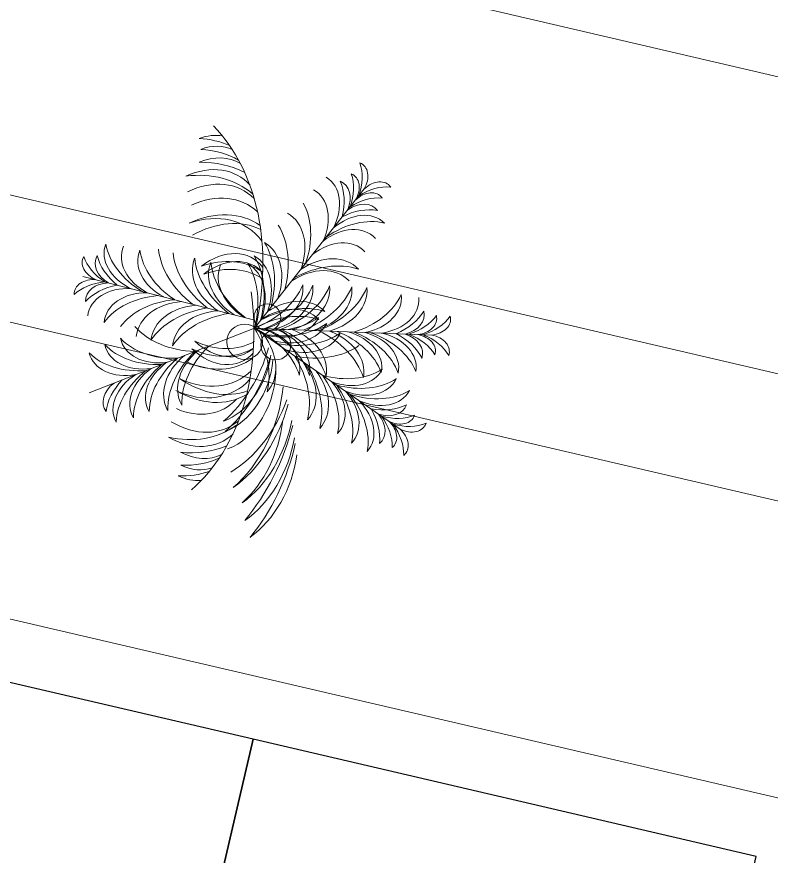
# Model space of a CAD drawing. Header units: millimetres. Extents: x 474016 to 477875, y 2288607 to 2292200.
# Drawn here: x 474247.8 to 474266.05, y 2289454.7 to 2289475.03 of the extents above; entities that cross this region are included whole.
import ezdxf

# ---------------------------------------------------------------- set-up
doc = ezdxf.new("R2010")
doc.units = ezdxf.units.MM
doc.header["$LTSCALE"] = 50
for name, color, linetype, lineweight in [('BANQUETA', 251, 'Continuous', 5), ('JARDIN-HP', 64, 'Continuous', 5), ('JARDINES', 98, 'Continuous', 13), ('LOTES', 6, 'Continuous', 15)]:
    doc.layers.add(name, color=color, linetype=linetype, lineweight=lineweight)
doc.layers.add('CVL_LOTIF', color=1, linetype='Continuous')

# ---------------------------------------------------------------- blocks, each defined once
blk = doc.blocks.new('A$C41BB26E9')
at = {"color": 0}
for p in [(1.999, 1.925), (3.251, -3.539)]:
    blk.add_line(p, (2.054, -0.938), dxfattribs=at)
at = {"color": 56}
for p, q in [((3.546, 1.506), (2.054, -0.938)), ((-0.293, 0.701), (2.054, -0.938)), ((1.382, -3.752), (1.923, -0.941))]:
    blk.add_line(p, q, dxfattribs=at)
for centre, radius in [((2.303, -0.578), 0.243), ((1.869, -0.738), 0.217), ((2.284, -1.082), 0.287)]:
    blk.add_circle(centre, radius)
at = {"color": 56, "true_color": 0x7a7a00}
for centre, major_axis, ratio, start_param, end_param in [((1.739, 1.845), (-0.007, 0.369), 0.723404, -1.366779, 0.20531), ((1.417, 1.375), (-0.018, 0.909), 0.723404, -1.121531, -0.433471), ((2.262, 1.855), (-0.007, 0.369), 0.723404, -0.20531, 1.366779), ((2.602, 1.398), (-0.018, 0.909), 0.723404, 0.433471, 1.121531), ((1.743, 1.62), (-0.007, 0.369), 0.723404, -1.366779, 0.20531), ((1.421, 1.15), (-0.018, 0.909), 0.723404, -1.121531, -0.433471), ((2.266, 1.63), (-0.007, 0.369), 0.723404, -0.20531, 1.366779), ((2.606, 1.173), (-0.018, 0.909), 0.723404, 0.433471, 1.121531), ((2.76, 1.355), (0.473, 0.776), 0.723404, -1.121531, -0.433471), ((3.283, 1.579), (0.192, 0.315), 0.723404, -1.366779, 0.20531), ((1.695, 1.314), (-0.009, 0.47), 0.723404, -1.190837, 0.194817), ((1.346, 0.731), (-0.022, 1.114), 0.723404, -0.994705, -0.373636), ((2.326, 1.326), (-0.009, 0.47), 0.723404, -0.194817, 1.190837), ((2.697, 0.758), (-0.022, 1.114), 0.723404, 0.373636, 0.994705), ((1.473, 0.902), (-0.015, 0.782), 0.723404, -1.305586, 0.091225), ((2.564, 0.923), (-0.015, 0.782), 0.723404, -0.091225, 1.305586), ((2.925, 0.425), (-0.026, 1.348), 0.723404, 0.312027, 1.166602), ((3.166, 1.386), (0.192, 0.315), 0.723404, -1.366779, 0.20531), ((2.642, 1.163), (0.473, 0.776), 0.723404, -1.121531, -0.433471), ((3.73, 1.306), (0.192, 0.315), 0.723404, -0.20531, 1.366779), ((2.552, 0.926), (0.407, 0.667), 0.723404, -1.305586, 0.091225), ((1.99, 0.678), (0.702, 1.151), 0.723404, -1.166602, -0.312027), ((2.961, 1.155), (0.245, 0.401), 0.723404, -1.190837, 0.194817), ((2.354, 0.85), (0.58, 0.951), 0.723404, -0.994705, -0.373636), ((3.771, 0.738), (0.473, 0.776), 0.723404, 0.433471, 1.121531), ((1.457, 0.572), (-0.016, 0.83), 0.723404, -1.24346, 0.110756), ((1.116, 0.031), (-0.027, 1.414), 0.723404, -1.115718, -0.281779), ((2.593, 0.594), (-0.016, 0.83), 0.723404, -0.110756, 1.24346), ((2.954, 0.066), (-0.027, 1.414), 0.723404, 0.281779, 1.115718), ((2.361, 0.656), (0.432, 0.708), 0.723404, -1.24346, 0.110756), ((1.784, 0.383), (0.737, 1.208), 0.723404, -1.115718, -0.281779), ((3.654, 0.546), (0.473, 0.776), 0.723404, 0.433471, 1.121531), ((3.613, 1.114), (0.192, 0.315), 0.723404, -0.20531, 1.366779), ((3.5, 0.826), (0.245, 0.401), 0.723404, -0.194817, 1.190837), ((-0.082, 0.873), (-0.303, 0.211), 0.723404, -0.20531, 1.366779), ((0.487, 0.878), (-0.745, 0.52), 0.723404, 0.433471, 1.121531), ((2.599, 0.32), (-0.016, 0.83), 0.723404, -0.110756, 1.24346), ((2.96, -0.208), (-0.027, 1.414), 0.723404, 0.281779, 1.115718), ((2.219, 0.422), (0.432, 0.708), 0.723404, -1.24346, 0.110756), ((1.641, 0.149), (0.737, 1.208), 0.723404, -1.115718, -0.281779), ((3.484, 0.358), (0.407, 0.667), 0.723404, -0.091225, 1.305586), ((3.508, 0.147), (0.58, 0.951), 0.723404, 0.373636, 0.994705), ((0.102, 0.744), (-0.303, 0.211), 0.723404, -0.20531, 1.366779), ((0.672, 0.75), (-0.745, 0.52), 0.723404, 0.433471, 1.121531), ((0.849, 0.569), (-0.641, 0.447), 0.723404, -0.091225, 1.305586), ((1.464, 0.568), (-1.105, 0.772), 0.723404, 0.312027, 1.166602), ((3.521, -0.256), (0.702, 1.151), 0.723404, 0.312027, 1.166602), ((0.383, 0.614), (-0.385, 0.269), 0.723404, -0.194817, 1.190837), ((1.061, 0.579), (-0.913, 0.638), 0.723404, 0.373636, 0.994705), ((1.133, 0.399), (-0.68, 0.475), 0.723404, -0.110756, 1.24346), ((1.38, -0.167), (-0.02, 1.008), 0.723404, -1.13012, 0.094138), ((1.008, -0.803), (-0.033, 1.69), 0.723404, -1.023266, -0.261161), ((2.699, -0.141), (-0.02, 1.008), 0.723404, -0.094138, 1.13012), ((3.095, -0.763), (-0.033, 1.69), 0.723404, 0.261161, 1.023266), ((3.332, 0.064), (0.432, 0.708), 0.723404, -0.110756, 1.24346), ((-0.382, 0.443), (-0.303, 0.211), 0.723404, -1.366779, 0.20531), ((1.357, 0.242), (-0.68, 0.475), 0.723404, -0.110756, 1.24346), ((1.789, 0.052), (-0.827, 0.577), 0.723404, -0.094138, 1.13012), ((2.525, 0.007), (-1.386, 0.967), 0.723404, 0.261161, 1.023266), ((1.118, -0.469), (0.88, 1.443), 0.723404, -1.023266, -0.261161), ((3.189, -0.169), (0.432, 0.708), 0.723404, -0.110756, 1.24346), ((3.353, -0.575), (0.737, 1.208), 0.723404, 0.281779, 1.115718), ((-0.191, -0.093), (-0.745, 0.52), 0.723404, -1.121531, -0.433471), ((-0.197, 0.314), (-0.303, 0.211), 0.723404, -1.366779, 0.20531), ((-0.006, -0.222), (-0.745, 0.52), 0.723404, -1.121531, -0.433471), ((1.988, -0.087), (-0.827, 0.577), 0.723404, -0.094138, 1.13012), ((1.385, -0.41), (-0.02, 1.008), 0.723404, -1.13012, 0.094138), ((1.013, -1.046), (-0.033, 1.69), 0.723404, -1.023266, -0.261161), ((3.21, -0.808), (0.737, 1.208), 0.723404, 0.281779, 1.115718), ((0.022, 0.096), (-0.385, 0.269), 0.723404, -1.190837, 0.194817), ((0.288, -0.529), (-0.913, 0.638), 0.723404, -0.994705, -0.373636), ((1.586, -0.44), (0.525, 0.861), 0.723404, -1.13012, 0.094138), ((0.93, -0.777), (0.88, 1.443), 0.723404, -1.023266, -0.261161), ((0.224, -0.326), (-0.641, 0.447), 0.723404, -1.305586, 0.091225), ((1.391, -0.77), (-0.02, 1.008), 0.723404, -1.13012, 0.094138), ((2.71, -0.744), (-0.02, 1.008), 0.723404, -0.094138, 1.13012), ((3.026, -1.349), (0.88, 1.443), 0.723404, 0.261161, 1.023266), ((3.026, -0.612), (0.525, 0.861), 0.723404, -0.094138, 1.13012), ((0.482, -0.534), (-0.68, 0.475), 0.723404, -1.24346, 0.110756), ((1.02, -1.406), (-0.033, 1.69), 0.723404, -1.023266, -0.261161), ((2.505, -0.448), (-0.827, 0.577), 0.723404, -0.094138, 1.13012), ((3.24, -0.493), (-1.386, 0.967), 0.723404, 0.261161, 1.023266), ((1.445, -0.67), (0.525, 0.861), 0.723404, -1.13012, 0.094138), ((0.79, -1.007), (0.88, 1.443), 0.723404, -1.023266, -0.261161), ((3.107, -1.365), (-0.033, 1.69), 0.723404, 0.261161, 1.023266), ((2.9, -0.819), (0.525, 0.861), 0.723404, -0.094138, 1.13012), ((1.397, -1.04), (-0.02, 1.008), 0.723404, -1.13012, 0.094138), ((2.638, -0.541), (-0.827, 0.577), 0.723404, -0.094138, 1.13012), ((3.373, -0.586), (-1.386, 0.967), 0.723404, 0.261161, 1.023266), ((1.361, -0.809), (0.525, 0.861), 0.723404, -1.13012, 0.094138), ((0.705, -1.146), (0.88, 1.443), 0.723404, -1.023266, -0.261161), ((2.716, -1.014), (-0.02, 1.008), 0.723404, -0.094138, 1.13012), ((2.9, -1.556), (0.88, 1.443), 0.723404, 0.261161, 1.023266), ((0.944, -1.284), (-1.16, 0.81), 0.723404, -1.115718, -0.281779), ((1.034, -1.03), (-0.827, 0.577), 0.723404, -1.13012, 0.094138), ((1.025, -1.676), (-0.033, 1.69), 0.723404, -1.023266, -0.261161), ((3.112, -1.635), (-0.033, 1.69), 0.723404, 0.261161, 1.023266), ((4.122, -1.283), (-1.534, 0.372), 0.714286, 3.888492, 4.926001), ((1.4, -1.202), (-0.02, 1.008), 0.723404, -1.13012, 0.094138), ((1.028, -1.838), (-0.033, 1.69), 0.723404, -1.023266, -0.261161), ((2.719, -1.176), (-0.02, 1.008), 0.723404, -0.094138, 1.13012), ((3.115, -1.797), (-0.033, 1.69), 0.723404, 0.261161, 1.023266), ((3.47, -1.48), (-1.656, 0.402), 0.714286, 3.88992, 4.86288), ((3.29, -2.282), (-2.814, 0.683), 0.714286, 4.170125, 4.780311), ((3.78, -1.381), (-1.599, 0.388), 0.714286, 3.86745, 4.883323), ((3.704, -2.103), (-2.624, 0.637), 0.714286, 4.179349, 4.820469), ((2.716, -1.653), (-1.879, 0.456), 0.714286, 3.806569, 4.639337), ((3.658, -1.569), (-1.56, 0.378), 0.714286, 4.003422, 4.972752), ((1.528, -1.375), (-0.827, 0.577), 0.723404, -1.13012, 0.094138), ((2.487, -1.496), (0.525, 0.861), 0.723404, -0.094138, 1.13012), ((2.952, -1.39), (-1.112, 0.27), 0.714286, 3.627505, 5.149011), ((3.161, -1.824), (-1.864, 0.452), 0.714286, 3.982805, 4.982914), ((1.824, -2.05), (-1.386, 0.967), 0.723404, -1.023266, -0.261161), ((2.487, -2.233), (0.88, 1.443), 0.723404, 0.261161, 1.023266), ((2.508, -1.48), (-1.112, 0.27), 0.714286, 3.627505, 4.912474), ((2.265, -2.005), (-1.864, 0.452), 0.714286, 3.982805, 4.744909), ((2.675, -1.447), (-1.112, 0.27), 0.714286, 3.627505, 4.993486), ((2.046, -2.205), (-1.386, 0.967), 0.723404, -1.023266, -0.261161), ((1.883, -1.622), (-0.827, 0.577), 0.723404, -1.13012, 0.094138), ((2.098, -2.039), (-1.864, 0.452), 0.714286, 3.982805, 4.744909), ((1.939, -1.971), (-1.507, 0.812), 0.72, -0.270525, 0.729584), ((2.016, -1.667), (-1.52, 0.819), 0.72, 0.073052, 0.90582), ((1.834, -1.504), (-0.899, 0.484), 0.72, -0.281097, 1.084884), ((1.96, -1.46), (-0.899, 0.484), 0.72, -0.200085, 1.084884), ((2.619, -1.732), (-1.507, 0.812), 0.72, -0.03252, 0.729584), ((2.178, -2.298), (-1.386, 0.967), 0.723404, -1.023266, -0.261161), ((2.745, -1.688), (-1.507, 0.812), 0.72, -0.03252, 0.729584), ((0.804, -1.812), (1.484, 0.855), 0.72, -0.729584, 0.03252), ((1.582, -1.562), (0.885, 0.51), 0.72, -1.084884, 0.200085), ((1.71, -1.602), (0.885, 0.51), 0.72, -1.084884, 0.281097), ((1.144, -1.921), (1.484, 0.855), 0.72, -0.729584, 0.12698), ((1.154, -1.911), (-1.293, 0.697), 0.72, -0.170934, 0.844939), ((0.931, -1.853), (1.484, 0.855), 0.72, -0.729584, 0.03252), ((1.426, -2.011), (1.484, 0.855), 0.72, -0.729584, 0.213498), ((1.617, -2.072), (1.484, 0.855), 0.72, -0.729584, 0.270525), ((1.531, -1.771), (1.496, 0.862), 0.72, -0.90582, -0.073052), ((1.643, -1.929), (1.52, 0.876), 0.72, -0.831119, 0.049618), ((0.867, -1.982), (-1.241, 0.668), 0.72, -0.213612, 0.823897), ((1.917, -2.392), (-2.123, 1.143), 0.72, -0.10808, 0.53304), ((1.033, -0.039), (0.319, 1.659), 0.723404, 3.402754, 4.164858), ((1.322, -0.57), (0.19, 0.99), 0.723404, 3.047455, 4.271712), ((2.401, -1.99), (1.273, 0.733), 0.72, -0.844939, 0.170934), ((1.652, -2.492), (2.089, 1.203), 0.72, -0.53304, 0.10808), ((2.69, -2.053), (1.221, 0.704), 0.72, -0.823897, 0.213612), ((1.482, -2.459), (-2.105, 1.134), 0.72, 0.016555, 0.382187), ((0.429, -1.859), (-1.012, 0.545), 0.72, 0.006837, 0.780102), ((1.981, -2.43), (-2.379, 1.282), 0.72, 0.051792, 0.431948), ((1.292, -0.729), (0.19, 0.99), 0.723404, 3.047455, 4.271712), ((1.589, -2.532), (2.342, 1.349), 0.72, -0.431948, -0.051792), ((3.123, -1.917), (0.996, 0.574), 0.72, -0.780102, -0.006837), ((0.097, -1.885), (-0.877, 0.472), 0.72, 0.078285, 0.75224), ((0.982, -0.304), (0.319, 1.659), 0.723404, 3.402754, 4.164858), ((3.032, -0.698), (0.319, 1.659), 0.723404, 2.118327, 2.880431), ((2.089, -2.546), (2.072, 1.193), 0.72, -0.382187, -0.016555), ((3.456, -1.934), (0.863, 0.497), 0.72, -0.75224, -0.078285), ((1.309, -2.496), (-2.105, 1.134), 0.72, 0.093724, 0.382187), ((1.241, -0.994), (0.19, 0.99), 0.723404, 3.047455, 4.271712), ((2.536, -1.243), (0.19, 0.99), 0.723404, 2.011473, 3.235731), ((2.262, -2.578), (2.072, 1.193), 0.72, -0.382187, -0.093724), ((-0.076, -1.922), (-0.877, 0.472), 0.72, 0.267806, 0.75224), ((0.914, -0.658), (0.319, 1.659), 0.723404, 3.402754, 4.164858), ((2.964, -1.052), (0.319, 1.659), 0.723404, 2.118327, 2.880431), ((3.63, -1.966), (0.863, 0.497), 0.72, -0.75224, -0.267806), ((2.468, -1.597), (0.19, 0.99), 0.723404, 2.011473, 3.235731), ((0.868, -0.896), (0.319, 1.659), 0.723404, 3.402754, 4.164858), ((2.422, -1.835), (0.19, 0.99), 0.723404, 2.011473, 3.235731), ((0.885, -1.467), (0.267, 1.389), 0.723404, 3.423371, 4.25731), ((2.691, -1.814), (0.267, 1.389), 0.723404, 2.025875, 2.859814), ((1.129, -2.058), (0.157, 0.815), 0.723404, 3.030837, 4.385053), ((2.639, -2.083), (0.267, 1.389), 0.723404, 2.025875, 2.859814), ((1.077, -2.327), (0.157, 0.815), 0.723404, 3.030837, 4.385053), ((2.193, -2.542), (0.157, 0.815), 0.723404, 1.898132, 3.252348), ((0.788, -2.093), (0.255, 1.324), 0.723404, 3.45362, 4.308195), ((1.037, -2.655), (0.148, 0.768), 0.723404, 3.050367, 4.447179), ((2.109, -2.861), (0.148, 0.768), 0.723404, 1.836006, 3.232818), ((0.941, -2.466), (0.21, 1.094), 0.723404, 3.515228, 4.136297), ((2.268, -2.721), (0.21, 1.094), 0.723404, 2.146888, 2.767957), ((1.806, -3.218), (0.089, 0.462), 0.723404, 1.950755, 3.33641), ((0.944, -2.891), (0.172, 0.893), 0.723404, 3.575063, 4.263123), ((2.108, -3.115), (0.172, 0.893), 0.723404, 2.020062, 2.708122), ((1.181, -3.408), (0.07, 0.363), 0.723404, 2.936283, 4.508372), ((1.695, -3.507), (0.07, 0.363), 0.723404, 1.774814, 3.346903)]:
    blk.add_ellipse(centre, major_axis=major_axis, ratio=ratio, start_param=start_param, end_param=end_param, dxfattribs=at)
at = {"color": 56}
for centre, major_axis, ratio, start_param, end_param in [((3.011, -1.71), (-1.909, 0.463), 0.714286, 3.88127, 4.762007), ((1.75, -1.53), (-0.827, 0.577), 0.723404, -1.13012, 0.094138), ((2.383, -4.345), (-3.881, 2.091), 0.72, -1.122445, -0.180287), ((1.909, -1.829), (-1.544, 0.832), 0.72, -0.049618, 0.831119), ((1.425, -1.854), (-1.339, 0.721), 0.72, -0.150491, 0.822469), ((2.147, -2.08), (1.242, 0.715), 0.72, -0.708967, 0.260363), ((1.186, -3.099), (0.089, 0.462), 0.723404, 2.946776, 4.33243)]:
    blk.add_ellipse(centre, major_axis=major_axis, ratio=ratio, start_param=start_param, end_param=end_param, dxfattribs=at)
at = {"color": 0}
for centre, major_axis, ratio, start_param, end_param in [((1.529, -1.844), (-1.386, 0.967), 0.723404, -1.023266, -0.261161), ((1.242, -4.458), (3.82, 2.201), 0.72, 0.180287, 1.122445)]:
    blk.add_ellipse(centre, major_axis=major_axis, ratio=ratio, start_param=start_param, end_param=end_param, dxfattribs=at)
at = {"color": 56, "true_color": 0x7a7a00, "extrusion": (0, 0, -1)}
for centre, major_axis, start_param, end_param in [((2.966, -0.422), (-0.706, 1.535), 3.402754, 4.164858), ((1.171, -1.515), (-0.706, 1.535), 2.118327, 2.880431), ((2.88, -1.154), (-0.421, 0.916), 3.047455, 4.271712), ((3.068, -0.643), (-0.706, 1.535), 3.402754, 4.164858), ((1.517, -1.97), (-0.591, 1.285), 2.025875, 2.859814), ((2.981, -1.375), (-0.421, 0.916), 3.047455, 4.271712), ((3.187, -1.201), (-0.591, 1.285), 3.423371, 4.25731), ((2.059, -2.309), (-0.347, 0.754), 1.898132, 3.252348), ((1.632, -2.219), (-0.591, 1.285), 2.025875, 2.859814), ((3.092, -1.834), (-0.347, 0.754), 3.030837, 4.385053), ((3.302, -1.45), (-0.591, 1.285), 3.423371, 4.25731), ((2.174, -2.557), (-0.347, 0.754), 1.898132, 3.252348), ((3.206, -2.082), (-0.347, 0.754), 3.030837, 4.385053), ((1.802, -2.536), (-0.563, 1.225), 1.974991, 2.829566), ((3.432, -1.787), (-0.563, 1.225), 3.45362, 4.308195), ((2.332, -2.848), (-0.327, 0.71), 1.836006, 3.232818), ((3.324, -2.392), (-0.327, 0.71), 3.050367, 4.447179), ((3.372, -2.185), (-0.465, 1.012), 3.515228, 4.136297), ((3.285, -2.858), (-0.196, 0.427), 2.946776, 4.33243)]:
    blk.add_ellipse(centre, major_axis=major_axis, ratio=0.723404, start_param=start_param, end_param=end_param, dxfattribs=at)

msp = doc.modelspace()

# ---------------------------------------------------------------- linework, layer by layer
at = {"layer": 'BANQUETA'}
for points in [[(474172.501, 2289495.413), (474294.239, 2289467.042, 0.414214), (474296.641, 2289468.536), (474307.762, 2289516.258, 0.414214), (474306.268, 2289518.659), (474184.53, 2289547.03)], [(474156.614, 2289427.24), (474278.352, 2289398.869, 0.414214), (474280.753, 2289400.363), (474291.875, 2289448.084, 0.414214), (474290.381, 2289450.486), (474168.643, 2289478.857)]]:
    msp.add_lwpolyline(points, format="xyb", dxfattribs=at)
at = {"layer": 'CVL_LOTIF'}
for points in [[(474253.519, 2289457.536), (474241.345, 2289460.373), (474235.671, 2289436.026), (474247.845, 2289433.189)], [(474265.693, 2289454.699), (474253.519, 2289457.536), (474247.845, 2289433.189), (474260.019, 2289430.352)]]:
    msp.add_lwpolyline(points, close=True, dxfattribs=at)
at = {"layer": 'JARDINES'}
msp.add_lwpolyline([(474292.65, 2289460.225, -0.388075), (474291.969, 2289457.303), (474181.918, 2289482.95, -0.386646), (474182.599, 2289485.872)], format="xyb", close=True, dxfattribs=at)
at = {"layer": 'LOTES'}
msp.add_line((474247.845, 2289433.189), (474253.519, 2289457.536), dxfattribs=at)

# ---------------------------------------------------------------- block references
at = {"layer": 'JARDIN-HP', "color": 8, "xscale": 1.499999999826813, "yscale": 1.499999999826813, "zscale": 1.499999999826813, "rotation": 266.6565195172511}
msp.add_blockref('A$C41BB26E9', (474255.131, 2289470.482), dxfattribs=at)

doc.saveas('drawing.dxf')
